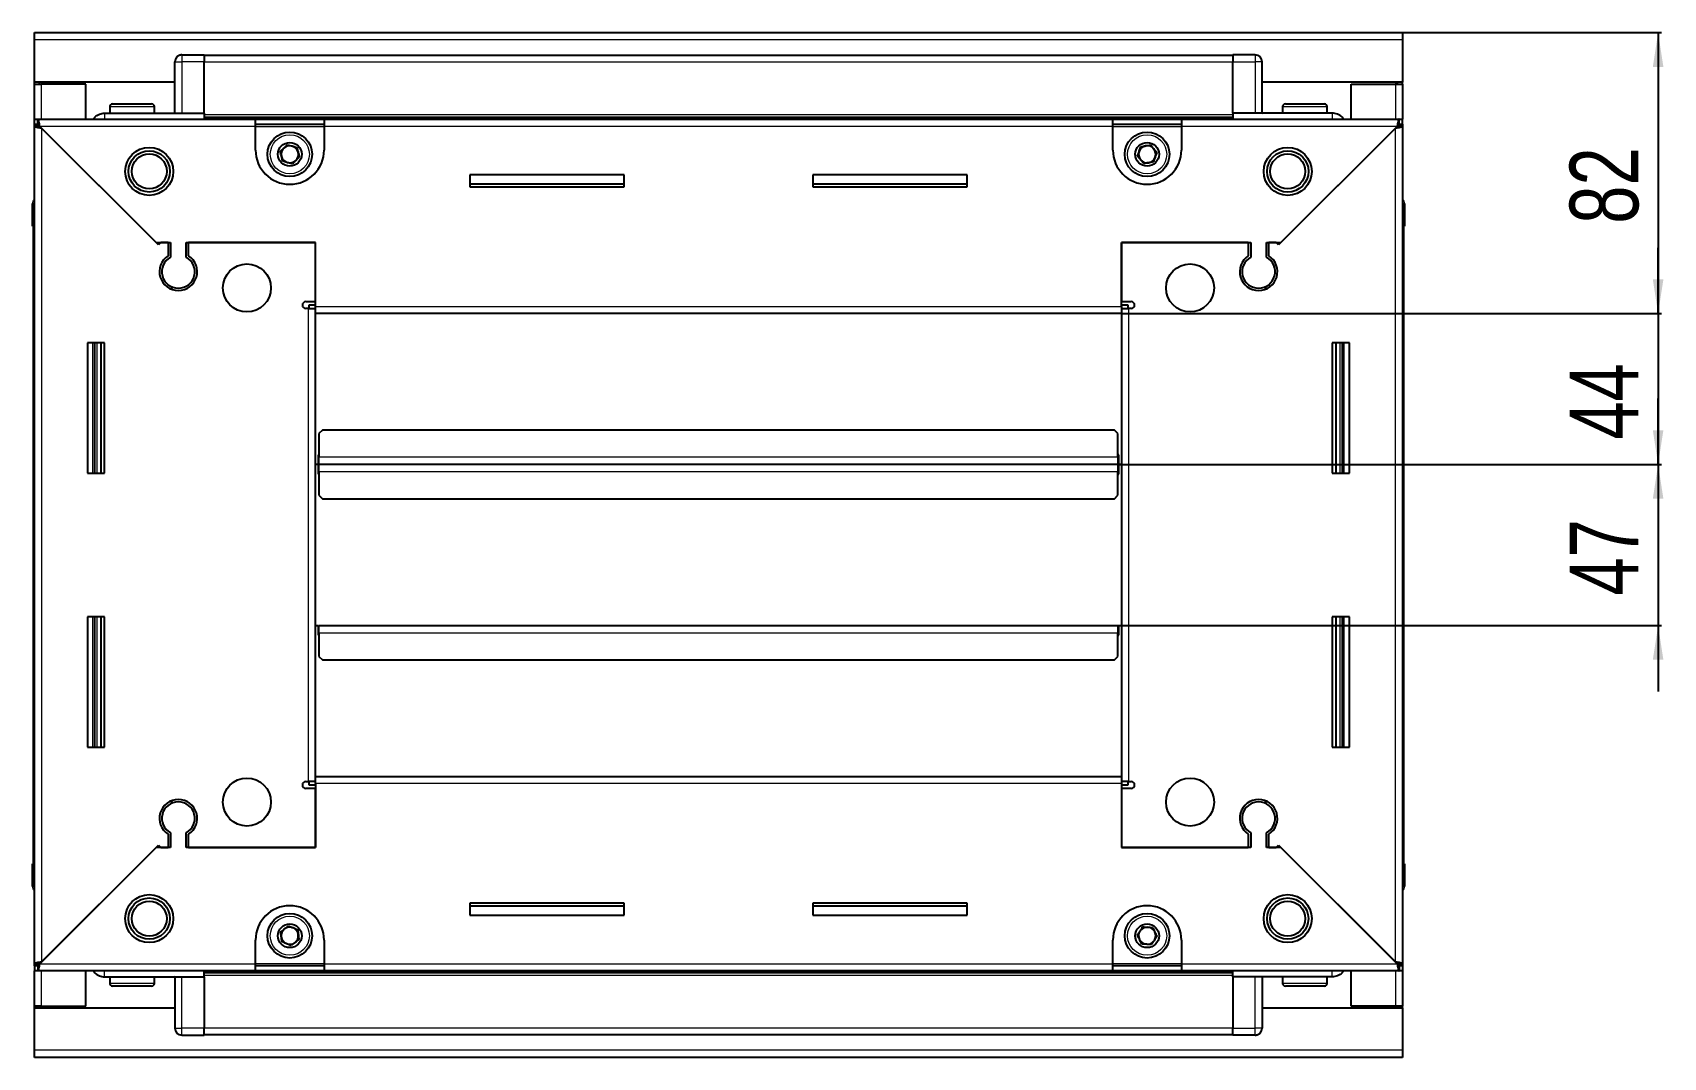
# Model space of a CAD drawing. Header units: millimetres. Extents: x 1021 to 4443, y -1389 to 1431.
# Drawn here: x 3967.1 to 4442.6, y 993.2 to 1292.2 of the extents above; entities that cross this region are included whole.
import ezdxf

# ---------------------------------------------------------------- set-up
doc = ezdxf.new("R2010")
doc.units = ezdxf.units.MM
doc.layers.add('FORMAT', color=7, linetype='Continuous')
doc.styles.add('SLDTEXTSTYLE0', font='TXT', dxfattribs={"width": 0.75})
doc.dimstyles.new('SLDDIMSTYLE0', dxfattribs={"dimtxt": 20, "dimasz": 10, "dimexe": 0, "dimexo": 0.0625, "dimgap": 5, "dimtad": 2, "dimdec": 1, "dimrnd": 1e-09, "dimzin": 12, "dimdsep": 46, "dimtxsty": 'SLDTEXTSTYLE0', "dimsah": 1, "dimcen": 0.09, "dimadec": 0, "dimazin": 3, "dimtfac": 1, "dimtofl": 0, "dimtmove": 0, "dimatfit": 3, "dimfxl": 0, "dimfrac": 2, "dimtolj": 1, "dimtzin": 12, "dimarcsym": 0})
doc.dimstyles.new('SLDDIMSTYLE1', dxfattribs={"dimtxt": 20, "dimasz": 10, "dimexe": 0, "dimexo": 0.0625, "dimgap": 5, "dimtad": 2, "dimdec": 1, "dimrnd": 1e-09, "dimzin": 12, "dimdsep": 46, "dimtxsty": 'SLDTEXTSTYLE0', "dimsah": 1, "dimcen": 0.09, "dimadec": 0, "dimazin": 3, "dimtfac": 1, "dimtmove": 0, "dimatfit": 0, "dimfxl": 0, "dimfrac": 2, "dimtolj": 1, "dimtzin": 12, "dimarcsym": 0})

# ---------------------------------------------------------------- blocks, each defined once
blk = doc.blocks.new('_D_5')
at = {"layer": 'FORMAT'}
for p, q in [((4366.59, 1292.16), (4442.08, 1292.16)), ((4441.08, 1292.16), (4441.08, 1210.16)), ((4284.59, 1210.16), (4442.08, 1210.16))]:
    blk.add_line(p, q, dxfattribs=at)
for points in [[(4441.08, 1292.16), (4439.54, 1282.16), (4442.62, 1282.16)], [(4441.08, 1210.16), (4442.62, 1220.16), (4439.54, 1220.16)]]:
    blk.add_solid(points, dxfattribs=at)
at = {"layer": 'FORMAT', "insert": (4415.3, 1236.39), "char_height": 20, "attachment_point": 1, "rotation": 90, "style": 'SLDTEXTSTYLE0'}
blk.add_mtext('82', dxfattribs=at)
blk = doc.blocks.new('_D_6')
at = {"layer": 'FORMAT'}
for p, q in [((4441.08, 1210.16), (4441.08, 1229.39)), ((4284.59, 1210.16), (4442.08, 1210.16)), ((4441.08, 1210.16), (4441.08, 1166.16)), ((4283.59, 1166.16), (4442.08, 1166.16)), ((4441.08, 1166.16), (4441.08, 1146.93))]:
    blk.add_line(p, q, dxfattribs=at)
for points in [[(4441.08, 1210.16), (4442.62, 1220.16), (4439.54, 1220.16)], [(4441.08, 1166.16), (4439.54, 1156.16), (4442.62, 1156.16)]]:
    blk.add_solid(points, dxfattribs=at)
at = {"layer": 'FORMAT', "insert": (4415.3, 1173.39), "char_height": 20, "attachment_point": 1, "rotation": 90, "style": 'SLDTEXTSTYLE0'}
blk.add_mtext('44', dxfattribs=at)
blk = doc.blocks.new('_D_7')
at = {"layer": 'FORMAT'}
for p, q in [((4441.08, 1166.16), (4441.08, 1185.39)), ((4283.59, 1166.16), (4442.08, 1166.16)), ((4441.08, 1166.16), (4441.08, 1119.16)), ((4283.59, 1119.16), (4442.08, 1119.16)), ((4441.08, 1119.16), (4441.08, 1099.93))]:
    blk.add_line(p, q, dxfattribs=at)
for points in [[(4441.08, 1166.16), (4442.62, 1176.16), (4439.54, 1176.16)], [(4441.08, 1119.16), (4439.54, 1109.16), (4442.62, 1109.16)]]:
    blk.add_solid(points, dxfattribs=at)
at = {"layer": 'FORMAT', "insert": (4415.3, 1127.89), "char_height": 20, "attachment_point": 1, "rotation": 90, "style": 'SLDTEXTSTYLE0'}
blk.add_mtext('47', dxfattribs=at)

msp = doc.modelspace()

# ---------------------------------------------------------------- linework, layer by layer
at = {"color": 7, "linetype": 'Continuous', "lineweight": 25}
for p, q in [((3967.58, 1292.16), (4366.58, 1292.16)), ((3967.58, 1290.06), (3967.58, 1292.16)), ((3967.58, 1277.66), (3967.58, 1290.06)), ((4366.58, 1292.16), (4366.58, 1290.06)), ((4366.58, 1290.06), (4366.58, 1277.66)), ((4009.26, 1285.16), (4009.26, 1285.16)), ((4010.58, 1285.66), (4017.08, 1285.66)), ((4010.58, 1285.66), (4017.08, 1285.66)), ((4017.08, 1285.66), (4017.08, 1285.66)), ((4017.08, 1285.66), (4017.08, 1285.66)), ((4017.08, 1285.66), (4017.08, 1283.66)), ((4317.08, 1285.51), (4017.08, 1285.51)), ((4317.08, 1285.66), (4317.08, 1285.66)), ((4323.58, 1285.66), (4317.08, 1285.66)), ((4323.58, 1285.66), (4317.08, 1285.66)), ((4317.08, 1285.66), (4317.08, 1283.66)), ((4008.58, 1268.66), (4008.58, 1283.66)), ((4017.08, 1268.66), (4017.08, 1283.66)), ((4317.08, 1268.66), (4317.08, 1283.66)), ((4325.58, 1283.66), (4325.58, 1283.66)), ((4325.58, 1268.66), (4325.58, 1283.66)), ((4008.58, 1277.66), (3967.58, 1277.66)), ((3967.58, 1277.16), (3967.58, 1277.66)), ((3967.58, 1277.16), (3969.68, 1277.16)), ((3967.58, 1266.91), (3967.58, 1277.16)), ((3969.08, 1277.16), (3969.08, 1277.66)), ((3982.58, 1277.16), (3969.68, 1277.16)), ((3982.58, 1266.91), (3982.58, 1277.16)), ((4366.58, 1277.66), (4325.58, 1277.66)), ((4351.58, 1277.16), (4364.48, 1277.16)), ((4351.58, 1266.91), (4351.58, 1277.16)), ((4364.48, 1277.16), (4366.58, 1277.16)), ((4365.08, 1277.16), (4365.08, 1277.66)), ((4366.58, 1277.16), (4366.58, 1277.66)), ((4366.58, 1277.16), (4366.58, 1266.91)), ((3989.58, 1270.56), (3989.58, 1268.66)), ((3990.38, 1271.36), (4001.78, 1271.36)), ((4002.58, 1268.66), (4002.58, 1270.56)), ((4331.58, 1270.56), (4331.58, 1268.66)), ((4332.38, 1271.36), (4343.78, 1271.36)), ((4344.58, 1268.66), (4344.58, 1270.56)), ((3967.58, 1265.41), (3967.58, 1266.91)), ((3967.58, 1266.91), (3968.58, 1266.91)), ((3967.58, 1264.91), (3967.58, 1265.41)), ((3967.58, 1265.41), (3968.58, 1265.41)), ((3968.58, 1265.41), (3968.58, 1266.91)), ((3968.58, 1266.91), (4032.08, 1266.91)), ((3988.08, 1268.66), (4017.08, 1268.66)), ((4017.08, 1268.66), (4017.08, 1268.16)), ((4017.08, 1267.51), (4317.08, 1267.51)), ((4032.08, 1264.81), (4032.08, 1266.91)), ((4032.08, 1266.91), (4052.08, 1266.91)), ((4032.08, 1265.41), (4052.08, 1265.41)), ((4052.08, 1266.91), (4052.08, 1264.81)), ((4052.08, 1266.91), (4282.08, 1266.91)), ((4282.08, 1264.81), (4282.08, 1266.91)), ((4282.08, 1266.91), (4302.08, 1266.91)), ((4282.08, 1265.41), (4302.08, 1265.41)), ((4302.08, 1266.91), (4365.58, 1266.91)), ((4302.08, 1266.91), (4302.08, 1264.81)), ((4346.08, 1268.66), (4317.08, 1268.66)), ((4317.08, 1268.66), (4317.08, 1268.16)), ((4365.58, 1265.41), (4365.58, 1266.91)), ((4365.58, 1266.91), (4366.58, 1266.91)), ((4365.58, 1265.41), (4366.58, 1265.41)), ((4366.58, 1265.41), (4366.58, 1266.91)), ((4366.58, 1265.41), (4366.58, 1264.91)), ((3967.58, 1020.41), (3967.58, 1264.91)), ((3969.08, 1264.91), (3967.58, 1264.91)), ((3969.18, 1264.81), (4003.08, 1230.91)), ((4003.78, 1230.21), (3969.68, 1264.31)), ((4032.08, 1257.91), (4032.08, 1264.81)), ((4052.08, 1264.81), (4052.08, 1257.91)), ((4282.08, 1257.91), (4282.08, 1264.81)), ((4302.08, 1264.81), (4302.08, 1257.91)), ((4364.48, 1264.31), (4330.38, 1230.21)), ((4331.08, 1230.91), (4364.98, 1264.81)), ((4365.08, 1264.91), (4366.58, 1264.91)), ((4366.58, 1264.91), (4366.58, 1020.41)), ((4139.58, 1250.66), (4094.58, 1250.66)), ((4094.58, 1250.66), (4094.58, 1247.16)), ((4139.58, 1247.91), (4094.58, 1247.91)), ((4094.58, 1247.16), (4139.58, 1247.16)), ((4139.58, 1247.16), (4139.58, 1250.66)), ((4239.58, 1250.66), (4194.58, 1250.66)), ((4194.58, 1250.66), (4194.58, 1247.16)), ((4239.58, 1247.91), (4194.58, 1247.91)), ((4194.58, 1247.16), (4239.58, 1247.16)), ((4239.58, 1247.16), (4239.58, 1250.66)), ((3967.08, 1242.16), (3967.08, 1235.66)), ((3967.08, 1235.66), (3967.08, 1242.16)), ((4366.58, 1243.49), (4366.58, 1243.49)), ((4367.08, 1242.16), (4367.08, 1235.66)), ((4367.08, 1235.66), (4367.08, 1242.16)), ((3967.08, 1235.66), (3967.08, 1235.66)), ((3967.58, 1235.66), (3967.08, 1235.66)), ((3967.23, 1235.66), (3967.23, 1049.66)), ((4366.58, 1235.66), (4367.08, 1235.66)), ((4366.93, 1049.66), (4366.93, 1235.66)), ((4367.08, 1235.66), (4367.08, 1235.66)), ((4367.08, 1235.66), (4367.08, 1235.66)), ((4003.08, 1230.91), (4007.28, 1230.91)), ((4004.48, 1230.91), (4003.78, 1230.21)), ((4006.58, 1230.91), (4004.48, 1230.91)), ((4006.58, 1230.91), (4006.58, 1227.02)), ((4007.28, 1230.91), (4007.28, 1226.63)), ((4011.88, 1230.91), (4049.58, 1230.91)), ((4011.88, 1226.63), (4011.88, 1230.91)), ((4012.58, 1227.02), (4012.58, 1230.91)), ((4049.58, 1230.91), (4012.58, 1230.91)), ((4049.58, 1212.26), (4049.58, 1230.91)), ((4049.58, 1213.66), (4049.58, 1230.91)), ((4284.58, 1230.91), (4322.28, 1230.91)), ((4284.58, 1212.26), (4284.58, 1230.91)), ((4284.58, 1230.91), (4284.58, 1213.66)), ((4321.58, 1230.91), (4284.58, 1230.91)), ((4321.58, 1230.91), (4321.58, 1227.02)), ((4322.28, 1230.91), (4322.28, 1226.63)), ((4326.88, 1230.91), (4331.08, 1230.91)), ((4326.88, 1226.63), (4326.88, 1230.91)), ((4329.68, 1230.91), (4327.58, 1230.91)), ((4327.58, 1227.02), (4327.58, 1230.91)), ((4330.38, 1230.21), (4329.68, 1230.91)), ((4007.58, 1218.05), (4007.58, 1217.29)), ((4326.58, 1218.05), (4326.58, 1217.29)), ((4046.73, 1213.66), (4049.58, 1213.66)), ((4049.58, 1212.66), (4047.58, 1212.66)), ((4047.58, 1212.66), (4047.58, 1211.66)), ((4284.58, 1213.66), (4287.43, 1213.66)), ((4286.58, 1212.66), (4284.58, 1212.66)), ((4286.58, 1211.66), (4286.58, 1212.66)), ((4047.48, 1211.66), (4046.73, 1211.66)), ((4047.48, 1211.66), (4049.58, 1211.66)), ((4049.58, 1210.16), (4049.58, 1212.26)), ((4284.58, 1210.16), (4049.58, 1210.16)), ((4049.58, 1075.16), (4049.58, 1210.16)), ((4284.58, 1212.26), (4284.58, 1210.16)), ((4284.58, 1211.66), (4286.68, 1211.66)), ((4284.58, 1210.16), (4284.58, 1075.16)), ((4287.43, 1211.66), (4286.68, 1211.66)), ((3988.08, 1201.66), (3983.08, 1201.66)), ((3983.08, 1201.66), (3983.08, 1163.66)), ((3985.23, 1163.66), (3985.23, 1201.66)), ((3987.02, 1163.66), (3987.02, 1201.66)), ((3987.06, 1163.66), (3987.06, 1201.66)), ((3988.08, 1163.66), (3988.08, 1201.66)), ((4346.08, 1201.66), (4346.08, 1163.66)), ((4351.08, 1201.66), (4346.08, 1201.66)), ((4347.1, 1201.66), (4347.1, 1163.66)), ((4347.14, 1201.66), (4347.14, 1163.66)), ((4348.93, 1201.66), (4348.93, 1163.66)), ((4351.08, 1163.66), (4351.08, 1201.66)), ((4051.58, 1176.16), (4050.58, 1175.16)), ((4050.58, 1175.16), (4050.58, 1168.26)), ((4282.58, 1176.16), (4051.58, 1176.16)), ((4283.58, 1175.16), (4282.58, 1176.16)), ((4283.58, 1168.26), (4283.58, 1175.16)), ((4050.33, 1166.16), (4049.58, 1166.16)), ((4050.58, 1169.01), (4050.33, 1169.01)), ((4050.33, 1169.01), (4050.33, 1166.16)), ((4050.33, 1166.16), (4050.33, 1163.31)), ((4050.58, 1166.16), (4050.58, 1168.26)), ((4283.58, 1166.16), (4050.58, 1166.16)), ((4050.58, 1164.06), (4050.58, 1166.16)), ((4283.83, 1169.01), (4283.58, 1169.01)), ((4283.58, 1168.26), (4283.58, 1166.16)), ((4283.58, 1166.16), (4283.58, 1164.06)), ((4283.83, 1166.16), (4283.83, 1169.01)), ((4284.58, 1166.16), (4283.83, 1166.16)), ((4283.83, 1163.31), (4283.83, 1166.16)), ((3983.08, 1163.66), (3988.08, 1163.66)), ((4050.33, 1163.31), (4050.58, 1163.31)), ((4050.58, 1164.06), (4050.58, 1157.16)), ((4283.58, 1157.16), (4283.58, 1164.06)), ((4283.58, 1163.31), (4283.83, 1163.31)), ((4346.08, 1163.66), (4351.08, 1163.66)), ((4050.58, 1157.16), (4051.58, 1156.16)), ((4051.58, 1156.16), (4282.58, 1156.16)), ((4282.58, 1156.16), (4283.58, 1157.16)), ((3988.08, 1121.66), (3983.08, 1121.66)), ((3983.08, 1121.66), (3983.08, 1083.66)), ((3985.23, 1083.66), (3985.23, 1121.66)), ((3987.02, 1083.66), (3987.02, 1121.66)), ((3987.06, 1083.66), (3987.06, 1121.66)), ((3988.08, 1083.66), (3988.08, 1121.66)), ((4049.58, 1119.16), (4050.33, 1119.16)), ((4050.33, 1119.16), (4050.33, 1116.31)), ((4050.58, 1119.16), (4283.58, 1119.16)), ((4050.58, 1117.06), (4050.58, 1119.16)), ((4283.58, 1119.16), (4283.58, 1117.06)), ((4283.83, 1116.31), (4283.83, 1119.16)), ((4283.83, 1119.16), (4284.58, 1119.16)), ((4346.08, 1121.66), (4346.08, 1083.66)), ((4351.08, 1121.66), (4346.08, 1121.66)), ((4347.1, 1121.66), (4347.1, 1083.66)), ((4347.14, 1121.66), (4347.14, 1083.66)), ((4348.93, 1121.66), (4348.93, 1083.66)), ((4351.08, 1083.66), (4351.08, 1121.66)), ((4050.33, 1116.31), (4050.58, 1116.31)), ((4050.58, 1117.06), (4050.58, 1110.16)), ((4283.58, 1110.16), (4283.58, 1117.06)), ((4283.58, 1116.31), (4283.83, 1116.31)), ((4050.58, 1110.16), (4051.58, 1109.16)), ((4051.58, 1109.16), (4282.58, 1109.16)), ((4282.58, 1109.16), (4283.58, 1110.16)), ((3983.08, 1083.66), (3988.08, 1083.66)), ((4346.08, 1083.66), (4351.08, 1083.66)), ((4049.58, 1073.06), (4049.58, 1075.16)), ((4049.58, 1075.16), (4284.58, 1075.16)), ((4284.58, 1075.16), (4284.58, 1073.06)), ((4046.73, 1073.66), (4047.48, 1073.66)), ((4049.58, 1071.66), (4046.73, 1071.66)), ((4049.58, 1073.66), (4047.48, 1073.66)), ((4047.58, 1073.66), (4047.58, 1072.66)), ((4047.58, 1072.66), (4049.58, 1072.66)), ((4049.58, 1073.06), (4049.58, 1054.41)), ((4049.58, 1054.41), (4049.58, 1071.66)), ((4286.68, 1073.66), (4284.58, 1073.66)), ((4284.58, 1073.06), (4284.58, 1054.41)), ((4284.58, 1072.66), (4286.58, 1072.66)), ((4284.58, 1071.66), (4284.58, 1054.41)), ((4287.43, 1071.66), (4284.58, 1071.66)), ((4286.58, 1072.66), (4286.58, 1073.66)), ((4286.68, 1073.66), (4287.43, 1073.66)), ((4007.58, 1068.04), (4007.58, 1067.28)), ((4326.58, 1068.04), (4326.58, 1067.28)), ((4006.58, 1058.3), (4006.58, 1054.41)), ((4007.28, 1058.7), (4007.28, 1054.41)), ((4011.88, 1054.41), (4011.88, 1058.7)), ((4012.58, 1054.41), (4012.58, 1058.3)), ((4321.58, 1058.3), (4321.58, 1054.41)), ((4322.28, 1058.7), (4322.28, 1054.41)), ((4326.88, 1054.41), (4326.88, 1058.7)), ((4327.58, 1054.41), (4327.58, 1058.3)), ((4003.08, 1054.41), (3969.18, 1020.51)), ((3969.68, 1021.01), (4003.78, 1055.11)), ((4007.28, 1054.41), (4003.08, 1054.41)), ((4003.78, 1055.11), (4004.48, 1054.41)), ((4004.48, 1054.41), (4006.58, 1054.41)), ((4049.58, 1054.41), (4011.88, 1054.41)), ((4012.58, 1054.41), (4049.58, 1054.41)), ((4322.28, 1054.41), (4284.58, 1054.41)), ((4284.58, 1054.41), (4321.58, 1054.41)), ((4331.08, 1054.41), (4326.88, 1054.41)), ((4327.58, 1054.41), (4329.68, 1054.41)), ((4329.68, 1054.41), (4330.38, 1055.11)), ((4330.38, 1055.11), (4364.48, 1021.01)), ((4364.98, 1020.51), (4331.08, 1054.41)), ((3967.08, 1049.66), (3967.08, 1049.66)), ((3967.08, 1043.16), (3967.08, 1049.66)), ((3967.08, 1049.66), (3967.08, 1049.66)), ((3967.08, 1049.66), (3967.08, 1043.16)), ((3967.58, 1049.66), (3967.08, 1049.66)), ((4366.58, 1049.66), (4367.08, 1049.66)), ((4367.08, 1049.66), (4367.08, 1049.66)), ((4367.08, 1043.16), (4367.08, 1049.66)), ((4367.08, 1049.66), (4367.08, 1043.16)), ((3967.58, 1041.84), (3967.58, 1041.84)), ((4139.58, 1038.16), (4094.58, 1038.16)), ((4094.58, 1038.16), (4094.58, 1034.66)), ((4094.58, 1037.41), (4139.58, 1037.41)), ((4139.58, 1034.66), (4139.58, 1038.16)), ((4239.58, 1038.16), (4194.58, 1038.16)), ((4194.58, 1038.16), (4194.58, 1034.66)), ((4194.58, 1037.41), (4239.58, 1037.41)), ((4239.58, 1034.66), (4239.58, 1038.16)), ((4094.58, 1034.66), (4139.58, 1034.66)), ((4194.58, 1034.66), (4239.58, 1034.66)), ((4032.08, 1020.51), (4032.08, 1027.41)), ((4052.08, 1027.41), (4052.08, 1020.51)), ((4282.08, 1020.51), (4282.08, 1027.41)), ((4302.08, 1027.41), (4302.08, 1020.51)), ((3967.58, 1019.91), (3967.58, 1020.41)), ((3969.08, 1020.41), (3967.58, 1020.41)), ((3967.58, 1019.91), (3967.58, 1018.41)), ((3968.58, 1019.91), (3967.58, 1019.91)), ((3967.58, 1008.16), (3967.58, 1018.41)), ((3968.58, 1018.41), (3967.58, 1018.41)), ((3968.58, 1019.91), (3968.58, 1018.41)), ((4032.08, 1018.41), (3968.58, 1018.41)), ((3982.58, 1008.16), (3982.58, 1018.41)), ((4317.08, 1017.81), (4017.08, 1017.81)), ((4032.08, 1018.41), (4032.08, 1020.51)), ((4052.08, 1019.91), (4032.08, 1019.91)), ((4052.08, 1018.41), (4032.08, 1018.41)), ((4052.08, 1020.51), (4052.08, 1018.41)), ((4282.08, 1018.41), (4052.08, 1018.41)), ((4282.08, 1018.41), (4282.08, 1020.51)), ((4302.08, 1019.91), (4282.08, 1019.91)), ((4302.08, 1018.41), (4282.08, 1018.41)), ((4302.08, 1020.51), (4302.08, 1018.41)), ((4365.58, 1018.41), (4302.08, 1018.41)), ((4351.58, 1008.16), (4351.58, 1018.41)), ((4365.08, 1020.41), (4366.58, 1020.41)), ((4365.58, 1019.91), (4365.58, 1018.41)), ((4366.58, 1019.91), (4365.58, 1019.91)), ((4366.58, 1018.41), (4365.58, 1018.41)), ((4366.58, 1020.41), (4366.58, 1019.91)), ((4366.58, 1019.91), (4366.58, 1018.41)), ((4366.58, 1018.41), (4366.58, 1008.16)), ((3988.08, 1016.66), (4017.08, 1016.66)), ((3989.58, 1016.66), (3989.58, 1014.76)), ((3994.15, 1013.96), (3990.38, 1013.96)), ((4001.78, 1013.96), (3994.15, 1013.96)), ((4002.58, 1014.76), (4002.58, 1016.66)), ((4008.58, 1016.66), (4008.58, 1001.66)), ((4017.08, 1016.66), (4017.08, 1017.16)), ((4017.08, 1016.66), (4017.08, 1001.66)), ((4317.08, 1016.66), (4317.08, 1017.16)), ((4346.08, 1016.66), (4317.08, 1016.66)), ((4317.08, 1016.66), (4317.08, 1001.66)), ((4325.58, 1016.66), (4325.58, 1001.66)), ((4331.58, 1016.66), (4331.58, 1014.76)), ((4339.37, 1013.96), (4332.38, 1013.96)), ((4343.78, 1013.96), (4339.37, 1013.96)), ((4344.58, 1014.76), (4344.58, 1016.66)), ((3969.68, 1008.16), (3967.58, 1008.16)), ((3967.58, 1007.66), (3967.58, 1008.16)), ((3969.08, 1007.66), (3969.08, 1008.16)), ((3969.68, 1008.16), (3982.58, 1008.16)), ((4364.48, 1008.16), (4351.58, 1008.16)), ((4366.58, 1008.16), (4364.48, 1008.16)), ((4365.08, 1007.66), (4365.08, 1008.16)), ((4366.58, 1007.66), (4366.58, 1008.16)), ((3967.58, 995.26), (3967.58, 1007.66)), ((3967.58, 1007.66), (4008.58, 1007.66)), ((4325.58, 1007.66), (4366.58, 1007.66)), ((4366.58, 1007.66), (4366.58, 995.26)), ((4008.58, 1001.66), (4008.58, 1001.66)), ((4010.58, 999.66), (4017.08, 999.66)), ((4010.58, 999.66), (4017.08, 999.66)), ((4017.08, 999.66), (4017.08, 1001.66)), ((4017.08, 999.81), (4317.08, 999.81)), ((4017.08, 999.66), (4017.08, 999.66)), ((4317.08, 999.66), (4317.08, 1001.66)), ((4323.58, 999.66), (4317.08, 999.66)), ((4317.08, 999.66), (4317.08, 999.66)), ((4317.08, 999.66), (4317.08, 999.66)), ((4323.58, 999.66), (4317.08, 999.66)), ((4324.9, 1000.16), (4324.9, 1000.16)), ((3967.58, 993.16), (3967.58, 995.26)), ((4366.58, 995.26), (4366.58, 993.16)), ((4366.58, 993.16), (3967.58, 993.16))]:
    msp.add_line(p, q, dxfattribs=at)
at = {"color": 8, "linetype": 'Continuous', "lineweight": 18}
for p, q in [((4366.58, 1290.06), (3967.58, 1290.06)), ((4010.58, 1285.66), (4010.58, 1283.66)), ((4323.58, 1285.66), (4323.58, 1283.66)), ((4008.58, 1283.66), (4010.58, 1283.66)), ((4010.58, 1283.66), (4010.58, 1268.66)), ((4017.08, 1283.66), (4010.58, 1283.66)), ((4317.08, 1283.51), (4017.08, 1283.51)), ((4317.08, 1283.66), (4323.58, 1283.66)), ((4323.58, 1283.66), (4323.58, 1268.66)), ((4325.58, 1283.66), (4323.58, 1283.66)), ((3969.68, 1277.16), (3969.68, 1277.66)), ((3969.68, 1266.91), (3969.68, 1277.16)), ((4364.48, 1277.66), (4364.48, 1277.16)), ((4364.48, 1277.16), (4364.48, 1266.91)), ((3989.58, 1270.56), (4002.58, 1270.56)), ((4331.58, 1270.56), (4344.58, 1270.56)), ((4317.08, 1268.16), (4017.08, 1268.16)), ((4317.08, 1266.93), (4017.08, 1266.93)), ((4032.08, 1264.81), (3969.18, 1264.81)), ((3969.68, 1264.31), (3969.68, 1021.01)), ((4032.08, 1264.81), (4052.08, 1264.81)), ((4282.08, 1264.81), (4052.08, 1264.81)), ((4282.08, 1264.81), (4302.08, 1264.81)), ((4364.98, 1264.81), (4302.08, 1264.81)), ((4364.48, 1021.01), (4364.48, 1264.31)), ((3967.58, 1242.16), (3967.08, 1242.16)), ((4366.58, 1242.16), (4367.08, 1242.16)), ((4047.48, 1073.66), (4047.48, 1211.66)), ((4049.58, 1212.26), (4284.58, 1212.26)), ((4286.68, 1211.66), (4286.68, 1073.66)), ((3984.58, 1201.66), (3984.58, 1163.66)), ((3985.81, 1201.66), (3985.81, 1163.66)), ((4348.34, 1163.66), (4348.34, 1201.66)), ((4349.58, 1163.66), (4349.58, 1201.66)), ((4283.58, 1168.26), (4050.58, 1168.26)), ((4050.58, 1164.06), (4283.58, 1164.06)), ((3984.58, 1121.66), (3984.58, 1083.66)), ((3985.81, 1121.66), (3985.81, 1083.66)), ((4348.34, 1083.66), (4348.34, 1121.66)), ((4349.58, 1083.66), (4349.58, 1121.66)), ((4050.58, 1117.06), (4283.58, 1117.06)), ((4284.58, 1073.06), (4049.58, 1073.06)), ((3967.58, 1043.16), (3967.08, 1043.16)), ((4366.58, 1043.16), (4367.08, 1043.16)), ((3969.18, 1020.51), (4032.08, 1020.51)), ((3969.68, 1008.16), (3969.68, 1018.41)), ((4017.08, 1018.4), (4317.08, 1018.4)), ((4052.08, 1020.51), (4032.08, 1020.51)), ((4052.08, 1020.51), (4282.08, 1020.51)), ((4302.08, 1020.51), (4282.08, 1020.51)), ((4302.08, 1020.51), (4364.98, 1020.51)), ((4364.48, 1018.41), (4364.48, 1008.16)), ((3993.88, 1014.76), (3989.58, 1014.76)), ((4002.58, 1014.76), (3993.88, 1014.76)), ((4010.58, 1001.66), (4010.58, 1016.66)), ((4017.08, 1017.16), (4317.08, 1017.16)), ((4323.58, 1001.66), (4323.58, 1016.66)), ((4339.55, 1014.76), (4331.58, 1014.76)), ((4344.58, 1014.76), (4339.55, 1014.76)), ((3969.68, 1007.66), (3969.68, 1008.16)), ((4364.48, 1008.16), (4364.48, 1007.66)), ((4008.58, 1001.66), (4010.58, 1001.66)), ((4017.08, 1001.66), (4010.58, 1001.66)), ((4010.58, 999.66), (4010.58, 1001.66)), ((4017.08, 1001.81), (4317.08, 1001.81)), ((4317.08, 1001.66), (4323.58, 1001.66)), ((4325.58, 1001.66), (4323.58, 1001.66)), ((4323.58, 999.66), (4323.58, 1001.66)), ((4366.58, 995.26), (3967.58, 995.26))]:
    msp.add_line(p, q, dxfattribs=at)
at = {"color": 7, "linetype": 'Continuous', "lineweight": 25}
for centre, radius in [((4042.08, 1256.66), 6.5), ((4292.08, 1256.66), 6.5), ((4001.08, 1251.66), 7), ((4001.08, 1251.66), 6.02), ((4001.08, 1251.66), 5.1), ((4042.08, 1256.66), 3.46), ((4292.08, 1256.66), 3.46), ((4333.08, 1251.66), 7), ((4333.08, 1251.66), 6.03), ((4333.08, 1251.66), 5.1), ((4029.58, 1217.66), 7), ((4304.58, 1217.66), 7), ((4029.58, 1067.66), 7), ((4304.58, 1067.66), 7), ((4001.08, 1033.66), 7), ((4001.08, 1033.66), 6.03), ((4001.08, 1033.66), 5.1), ((4333.08, 1033.66), 7), ((4333.08, 1033.66), 6.02), ((4333.08, 1033.66), 5.1), ((4042.08, 1028.66), 6.5), ((4042.08, 1028.66), 3.46), ((4292.08, 1028.66), 6.5), ((4292.08, 1028.66), 3.46)]:
    msp.add_circle(centre, radius, dxfattribs=at)
at = {"color": 8, "linetype": 'Continuous', "lineweight": 18}
for centre in [(4042.08, 1256.66), (4292.08, 1256.66), (4042.08, 1028.66), (4292.08, 1028.66)]:
    msp.add_circle(centre, 5.7, dxfattribs=at)
at = {"color": 7, "linetype": 'Continuous', "lineweight": 25}
for centre, radius, start, end in [((4010.58, 1283.66), 2, 90, 180), ((4010.58, 1283.66), 2, 123.942, 131.4096), ((4010.58, 1283.66), 2, 90, 108.58), ((4323.58, 1283.66), 2, 0, 90), ((4323.58, 1283.66), 2, 0, 90), ((3990.38, 1270.56), 0.8, 90, 180), ((4001.78, 1270.56), 0.8, 0, 90), ((4332.38, 1270.56), 0.8, 90, 180), ((4343.78, 1270.56), 0.8, 0, 90), ((4008.38, 1268.86), 0.2, 270, 0), ((4325.78, 1268.86), 0.2, 180, 270), ((4042.08, 1257.91), 10, 180, 270), ((4042.08, 1256.66), 2.5, 134.0156, 194.0156), ((4042.08, 1256.66), 2.5, 194.0156, 254.0156), ((4042.08, 1256.66), 2.5, 74.0156, 134.0156), ((4042.08, 1257.91), 10, 270, 0), ((4042.08, 1256.66), 2.5, 14.0156, 74.0156), ((4042.08, 1256.66), 2.5, 314.0156, 14.0156), ((4292.08, 1257.91), 10, 180, 270), ((4292.08, 1256.66), 2.5, 160.1116, 220.1116), ((4292.08, 1256.66), 2.5, 100.1116, 160.1116), ((4292.08, 1256.66), 2.5, 40.1116, 100.1116), ((4292.08, 1257.91), 10, 270, 0), ((4292.08, 1256.66), 2.5, 280.1116, 340.1116), ((4292.08, 1256.66), 2.5, 340.1116, 40.1116), ((4042.08, 1256.66), 2.5, 254.0156, 314.0156), ((4292.08, 1256.66), 2.5, 220.1116, 280.1116), ((3969.08, 1242.16), 2, 138.5904, 180), ((4365.08, 1242.16), 2, 0, 41.4096), ((4009.58, 1222.41), 5.5, 123.0557, 56.9443), ((4324.58, 1222.41), 5.5, 123.0557, 56.9443), ((4009.58, 1222.41), 4.8, 118.631, 61.369), ((4324.58, 1222.41), 4.8, 118.631, 61.369), ((4046.73, 1212.66), 1, 90, 270), ((4287.43, 1212.66), 1, 270, 90), ((4046.73, 1072.66), 1, 90, 270), ((4287.43, 1072.66), 1, 270, 90), ((4009.58, 1062.91), 5.5, 303.0557, 236.9443), ((4009.58, 1062.91), 4.8, 298.631, 241.369), ((4324.58, 1062.91), 5.5, 303.0557, 236.9443), ((4324.58, 1062.91), 4.8, 298.631, 241.369), ((3969.08, 1043.16), 2, 180, 221.4096), ((3969.08, 1043.16), 2, 180, 221.3942), ((4365.08, 1043.16), 2, 318.5904, 0), ((4042.08, 1027.41), 10, 90, 180), ((4042.08, 1027.41), 10, 0, 90), ((4292.08, 1027.41), 10, 90, 180), ((4292.08, 1027.41), 10, 0, 90), ((4042.08, 1028.66), 2.5, 127.474, 187.474), ((4042.08, 1028.66), 2.5, 187.474, 247.474), ((4042.08, 1028.66), 2.5, 67.474, 127.474), ((4042.08, 1028.66), 2.5, 7.474, 67.474), ((4042.08, 1028.66), 2.5, 307.474, 7.474), ((4292.08, 1028.66), 2.5, 147.0424, 207.0424), ((4292.08, 1028.66), 2.5, 207.0424, 267.0424), ((4292.08, 1028.66), 2.5, 87.0424, 147.0424), ((4292.08, 1028.66), 2.5, 267.0424, 327.0424), ((4292.08, 1028.66), 2.5, 27.0424, 87.0424), ((4292.08, 1028.66), 2.5, 327.0424, 27.0424), ((4042.08, 1028.66), 2.5, 247.474, 307.474), ((3990.38, 1014.76), 0.8, 180, 270), ((4001.78, 1014.76), 0.8, 270, 360), ((4008.38, 1016.46), 0.2, 0, 90), ((4325.78, 1016.46), 0.2, 90, 180), ((4332.38, 1014.76), 0.8, 180, 270), ((4343.78, 1014.76), 0.8, 270, 0), ((4010.58, 1001.66), 2, 180, 270), ((4010.58, 1001.66), 2, 180, 270), ((4323.58, 1001.66), 2, 270, 0), ((4323.58, 1001.66), 2, 270, 288.58), ((4323.58, 1001.66), 2, 303.942, 311.4096)]:
    msp.add_arc(centre, radius, start, end, dxfattribs=at)
for points, knots in [([(3969.18, 1264.81), (3969.13, 1265.07), (3969.04, 1265.56), (3968.91, 1266.2), (3968.78, 1266.67), (3968.67, 1266.89), (3968.6, 1266.91), (3968.58, 1266.91)], [0, 0, 0, 0, 0.230255, 0.448522, 0.666786, 0.88505, 1, 1, 1, 1]), ([(3984.86, 1266.91), (3984.98, 1267.11), (3985.37, 1267.76), (3986.53, 1268.47), (3987.56, 1268.6), (3988.08, 1268.66)], [0, 0, 0, 0, 0.18225, 0.591125, 1, 1, 1, 1]), ([(4017.08, 1268.66), (4017.08, 1268.63), (4017.08, 1268.55), (4017.08, 1267.93), (4017.08, 1267.35), (4017.08, 1266.96), (4017.08, 1266.93)], [0, 0, 0, 0, 0.324279, 0.648558, 0.972836, 1, 1, 1, 1]), ([(4317.08, 1268.66), (4317.08, 1268.63), (4317.08, 1268.55), (4317.08, 1267.93), (4317.08, 1267.35), (4317.08, 1266.96), (4317.08, 1266.93)], [0, 0, 0, 0, 0.324279, 0.648558, 0.972836, 1, 1, 1, 1]), ([(4349.29, 1266.91), (4349.17, 1267.11), (4348.79, 1267.76), (4347.63, 1268.47), (4346.6, 1268.6), (4346.08, 1268.66)], [0, 0, 0, 0, 0.18225, 0.591125, 1, 1, 1, 1]), ([(4365.58, 1266.91), (4365.53, 1266.89), (4365.44, 1266.84), (4365.31, 1266.44), (4365.18, 1265.88), (4365.07, 1265.3), (4365, 1264.94), (4364.98, 1264.81)], [0, 0, 0, 0, 0.230255, 0.448522, 0.666786, 0.88505, 1, 1, 1, 1]), ([(3967.58, 1264.91), (3967.61, 1264.87), (3967.66, 1264.78), (3968.05, 1264.64), (3968.61, 1264.51), (3969.19, 1264.4), (3969.55, 1264.34), (3969.68, 1264.31)], [0, 0, 0, 0, 0.230255, 0.448522, 0.666786, 0.88505, 1, 1, 1, 1]), ([(4364.48, 1264.31), (4364.73, 1264.36), (4365.23, 1264.45), (4365.87, 1264.58), (4366.33, 1264.71), (4366.55, 1264.82), (4366.57, 1264.89), (4366.58, 1264.91)], [0, 0, 0, 0, 0.2302553, 0.4485219, 0.6667858, 0.8850496, 1, 1, 1, 1]), ([(4039.3, 1257.46), (4039.67, 1257.82), (4040.37, 1258.49), (4041.06, 1259.15), (4041.38, 1259.46)], [0, 0, 0, 0, 0.534686, 1, 1, 1, 1]), ([(4040, 1254.66), (4039.92, 1254.99), (4039.72, 1255.79), (4039.48, 1256.76), (4039.33, 1257.34), (4039.3, 1257.46)], [0, 0, 0, 0, 0.362901, 0.866875, 1, 1, 1, 1]), ([(4041.38, 1259.46), (4041.88, 1259.32), (4042.8, 1259.06), (4043.73, 1258.79), (4044.15, 1258.67)], [0, 0, 0, 0, 0.5346859, 1, 1, 1, 1]), ([(4044.85, 1255.87), (4044.48, 1255.51), (4043.79, 1254.84), (4043.1, 1254.17), (4042.78, 1253.86)], [0, 0, 0, 0, 0.534686, 1, 1, 1, 1]), ([(4044.15, 1258.67), (4044.19, 1258.55), (4044.33, 1257.97), (4044.57, 1257), (4044.77, 1256.2), (4044.85, 1255.87)], [0, 0, 0, 0, 0.133125, 0.637099, 1, 1, 1, 1]), ([(4289.24, 1256.16), (4289.28, 1256.27), (4289.48, 1256.84), (4289.82, 1257.77), (4290.1, 1258.55), (4290.22, 1258.87)], [0, 0, 0, 0, 0.133125, 0.637099, 1, 1, 1, 1]), ([(4291.1, 1253.95), (4290.76, 1254.34), (4290.14, 1255.08), (4289.52, 1255.82), (4289.24, 1256.16)], [0, 0, 0, 0, 0.534686, 1, 1, 1, 1]), ([(4290.22, 1258.87), (4290.73, 1258.96), (4291.68, 1259.13), (4292.62, 1259.3), (4293.06, 1259.38)], [0, 0, 0, 0, 0.534686, 1, 1, 1, 1]), ([(4293.06, 1259.38), (4293.39, 1258.98), (4294.01, 1258.25), (4294.63, 1257.51), (4294.92, 1257.17)], [0, 0, 0, 0, 0.5346859, 1, 1, 1, 1]), ([(4294.92, 1257.17), (4294.8, 1256.85), (4294.52, 1256.07), (4294.18, 1255.14), (4293.98, 1254.57), (4293.94, 1254.46)], [0, 0, 0, 0, 0.362901, 0.866875, 1, 1, 1, 1]), ([(4042.78, 1253.86), (4042.28, 1254.01), (4041.35, 1254.27), (4040.43, 1254.54), (4040, 1254.66)], [0, 0, 0, 0, 0.534686, 1, 1, 1, 1]), ([(4293.94, 1254.46), (4293.43, 1254.37), (4292.48, 1254.2), (4291.54, 1254.03), (4291.1, 1253.95)], [0, 0, 0, 0, 0.534686, 1, 1, 1, 1]), ([(4039.41, 1029.77), (4039.51, 1029.85), (4039.99, 1030.21), (4040.78, 1030.82), (4041.43, 1031.32), (4041.7, 1031.53)], [0, 0, 0, 0, 0.133125, 0.637099, 1, 1, 1, 1]), ([(4039.79, 1026.91), (4039.72, 1027.42), (4039.6, 1028.38), (4039.47, 1029.33), (4039.41, 1029.77)], [0, 0, 0, 0, 0.534686, 1, 1, 1, 1]), ([(4041.7, 1031.53), (4042.18, 1031.33), (4043.07, 1030.96), (4043.96, 1030.59), (4044.37, 1030.42)], [0, 0, 0, 0, 0.534686, 1, 1, 1, 1]), ([(4044.75, 1027.56), (4044.47, 1027.35), (4043.82, 1026.85), (4043.03, 1026.24), (4042.55, 1025.88), (4042.45, 1025.8)], [0, 0, 0, 0, 0.362901, 0.866875, 1, 1, 1, 1]), ([(4044.37, 1030.42), (4044.44, 1029.91), (4044.56, 1028.95), (4044.69, 1028), (4044.75, 1027.56)], [0, 0, 0, 0, 0.534686, 1, 1, 1, 1]), ([(4289.2, 1028.81), (4289.48, 1029.25), (4290, 1030.06), (4290.52, 1030.86), (4290.77, 1031.24)], [0, 0, 0, 0, 0.5346859, 1, 1, 1, 1]), ([(4290.51, 1026.24), (4290.27, 1026.7), (4289.84, 1027.56), (4289.4, 1028.42), (4289.2, 1028.81)], [0, 0, 0, 0, 0.534686, 1, 1, 1, 1]), ([(4290.77, 1031.24), (4290.89, 1031.23), (4291.49, 1031.2), (4292.48, 1031.15), (4293.31, 1031.1), (4293.65, 1031.09)], [0, 0, 0, 0, 0.133125, 0.637099, 1, 1, 1, 1]), ([(4294.96, 1028.52), (4294.68, 1028.08), (4294.16, 1027.27), (4293.63, 1026.47), (4293.39, 1026.09)], [0, 0, 0, 0, 0.534686, 1, 1, 1, 1]), ([(4293.65, 1031.09), (4293.88, 1030.63), (4294.32, 1029.77), (4294.76, 1028.91), (4294.96, 1028.52)], [0, 0, 0, 0, 0.534686, 1, 1, 1, 1]), ([(4042.45, 1025.8), (4041.98, 1026), (4041.09, 1026.37), (4040.2, 1026.74), (4039.79, 1026.91)], [0, 0, 0, 0, 0.534686, 1, 1, 1, 1]), ([(4293.39, 1026.09), (4293.05, 1026.11), (4292.23, 1026.15), (4291.23, 1026.2), (4290.63, 1026.24), (4290.51, 1026.24)], [0, 0, 0, 0, 0.362901, 0.866875, 1, 1, 1, 1]), ([(3969.68, 1021.01), (3969.43, 1020.97), (3968.93, 1020.88), (3968.29, 1020.74), (3967.83, 1020.61), (3967.61, 1020.5), (3967.59, 1020.44), (3967.58, 1020.41)], [0, 0, 0, 0, 0.2302553, 0.4485219, 0.6667858, 0.8850496, 1, 1, 1, 1]), ([(3968.58, 1018.41), (3968.62, 1018.44), (3968.71, 1018.49), (3968.85, 1018.89), (3968.98, 1019.44), (3969.09, 1020.02), (3969.16, 1020.39), (3969.18, 1020.51)], [0, 0, 0, 0, 0.230255, 0.448522, 0.666786, 0.88505, 1, 1, 1, 1]), ([(3984.86, 1018.41), (3984.98, 1018.21), (3985.37, 1017.57), (3986.53, 1016.86), (3987.56, 1016.73), (3988.08, 1016.66)], [0, 0, 0, 0, 0.18225, 0.591125, 1, 1, 1, 1]), ([(4017.08, 1016.66), (4017.08, 1016.7), (4017.08, 1016.78), (4017.08, 1017.4), (4017.08, 1017.96), (4017.08, 1018.33), (4017.08, 1018.34)], [0, 0, 0, 0, 0.330266, 0.660532, 0.990799, 1, 1, 1, 1]), ([(4317.08, 1016.66), (4317.08, 1016.7), (4317.08, 1016.78), (4317.08, 1017.39), (4317.08, 1017.97), (4317.08, 1018.37), (4317.08, 1018.4)], [0, 0, 0, 0, 0.3242788, 0.6485576, 0.9728365, 1, 1, 1, 1]), ([(4349.29, 1018.41), (4349.17, 1018.21), (4348.79, 1017.57), (4347.63, 1016.86), (4346.6, 1016.73), (4346.08, 1016.66)], [0, 0, 0, 0, 0.18225, 0.591125, 1, 1, 1, 1]), ([(4366.58, 1020.41), (4366.55, 1020.46), (4366.5, 1020.55), (4366.11, 1020.68), (4365.55, 1020.81), (4364.97, 1020.92), (4364.6, 1020.99), (4364.48, 1021.01)], [0, 0, 0, 0, 0.230255, 0.448522, 0.666786, 0.88505, 1, 1, 1, 1]), ([(4364.98, 1020.51), (4365.02, 1020.26), (4365.11, 1019.77), (4365.25, 1019.13), (4365.38, 1018.66), (4365.49, 1018.44), (4365.56, 1018.42), (4365.58, 1018.41)], [0, 0, 0, 0, 0.230255, 0.448522, 0.666786, 0.88505, 1, 1, 1, 1])]:
    msp.add_open_spline(points, degree=3, knots=knots, dxfattribs=at)
for points in [[(3969.18, 1264.81), (3969.13, 1264.89), (3969.03, 1265.05), (3968.88, 1265.25), (3968.73, 1265.39), (3968.63, 1265.41), (3968.58, 1265.41)], [(4365.58, 1265.41), (4365.53, 1265.41), (4365.43, 1265.39), (4365.28, 1265.25), (4365.13, 1265.05), (4365.03, 1264.89), (4364.98, 1264.81)], [(3969.08, 1264.91), (3969.09, 1264.86), (3969.11, 1264.76), (3969.24, 1264.61), (3969.44, 1264.46), (3969.6, 1264.36), (3969.68, 1264.31)], [(4364.48, 1264.31), (4364.56, 1264.36), (4364.71, 1264.46), (4364.91, 1264.61), (4365.05, 1264.76), (4365.07, 1264.86), (4365.08, 1264.91)], [(3968.58, 1019.91), (3968.63, 1019.92), (3968.73, 1019.94), (3968.88, 1020.08), (3969.03, 1020.28), (3969.13, 1020.44), (3969.18, 1020.51)], [(3969.68, 1021.01), (3969.6, 1020.96), (3969.44, 1020.86), (3969.24, 1020.71), (3969.11, 1020.56), (3969.09, 1020.46), (3969.08, 1020.41)], [(4365.08, 1020.41), (4365.07, 1020.46), (4365.05, 1020.56), (4364.91, 1020.71), (4364.71, 1020.86), (4364.56, 1020.96), (4364.48, 1021.01)], [(4364.98, 1020.51), (4365.03, 1020.44), (4365.13, 1020.28), (4365.28, 1020.08), (4365.43, 1019.94), (4365.53, 1019.92), (4365.58, 1019.91)]]:
    msp.add_open_spline(points, degree=3, dxfattribs=at)
at = {"color": 8, "linetype": 'Continuous', "lineweight": 18}
for points in [[(3988.08, 1268.66), (3988.08, 1268.62), (3988.08, 1268.54), (3988.08, 1268.11), (3988.08, 1267.65), (3988.08, 1267.24), (3988.08, 1266.97), (3988.08, 1266.91)], [(4346.08, 1268.66), (4346.08, 1268.62), (4346.08, 1268.54), (4346.08, 1268.11), (4346.08, 1267.65), (4346.08, 1267.24), (4346.08, 1266.97), (4346.08, 1266.91)], [(3988.08, 1016.66), (3988.08, 1016.71), (3988.08, 1016.78), (3988.08, 1017.22), (3988.08, 1017.67), (3988.08, 1018.09), (3988.08, 1018.36), (3988.08, 1018.41)], [(4346.08, 1016.66), (4346.08, 1016.71), (4346.08, 1016.78), (4346.08, 1017.22), (4346.08, 1017.67), (4346.08, 1018.09), (4346.08, 1018.36), (4346.08, 1018.41)]]:
    msp.add_open_spline(points, degree=3, knots=[0, 0, 0, 0, 0.359753, 0.553414, 0.751185, 0.948956, 1, 1, 1, 1], dxfattribs=at)

# ---------------------------------------------------------------- dimensions: what is measured, and where the dimension line sits
at = {"layer": 'FORMAT'}
for base, p1, p2, dimstyle, picture, middle in [((4441.08, 1210.16), (4366.58, 1292.16), (4284.58, 1210.16), 'SLDDIMSTYLE0', '_D_5', (4441.08, 1251.16)), ((4441.08, 1166.16), (4284.58, 1210.16), (4283.58, 1166.16), 'SLDDIMSTYLE1', '_D_6', (4441.08, 1188.16)), ((4441.08, 1119.16), (4283.58, 1166.16), (4283.58, 1119.16), 'SLDDIMSTYLE1', '_D_7', (4441.08, 1142.66))]:
    dim = msp.add_linear_dim(base=base, p1=p1, p2=p2, angle=90, dimstyle=dimstyle, dxfattribs=at)
    dim.commit()
    dim.dimension.update_dxf_attribs({"geometry": picture, "text_midpoint": middle, "dimtype": 160})

doc.saveas('drawing.dxf')
